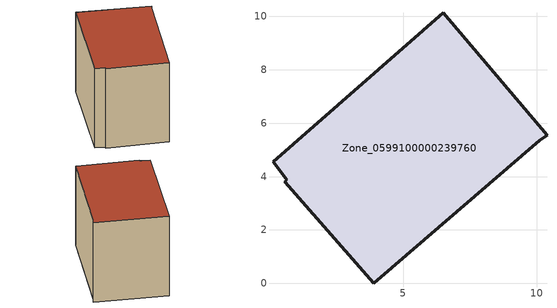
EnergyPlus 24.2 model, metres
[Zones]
Zone_0599100000239760
 floor ground (C_G): 0.56,3.81 0.64,3.88 0.12,4.55 6.51,10.14 10.39,5.55 10.11,5.36 3.9,0 z0
 wall outside (C_F): 10.39,5.55 6.51,10.14 0.12,4.55 0.64,3.88 0.56,3.81 3.9,0 10.11,5.36 10.39,5.55 z0:7.27
 roof outside (C_R): 0.64,3.88 0.56,3.81 3.9,0 10.11,5.36 10.39,5.55 6.51,10.14 0.12,4.55 z7.27
[BUILDING]
Pand.0599100000239760: North Axis=0; Terrain=City; Loads Convergence Tolerance Value=0.04; Temperature Convergence Tolerance Value=0.4; Solar Distribution=FullExterior; Maximum Number of Warmup Days=25; Minimum Number of Warmup Days=1
[Site:Location]
Rotterdam.The.Hague.AP_ZH_NLD Design_Conditions: Latitude=51.96; Longitude=4.45; Time Zone=1; Elevation=-4.5
[SITE:GROUNDTEMPERATURE:BUILDINGSURFACE]
18, 18, 18, 18, 18, 18, 18, 18, 18, 18, 18, 18
[MATERIAL] Thermal Absorptance=0.9; Solar Absorptance=0.7; Visible Absorptance=0.7
Name | Roughness | Thickness | Conductivity | Density | Specific Heat
G.TC.1946 | MediumSmooth | 0.15 | 1 | 540 | 1210
F.TC.1946 | Rough | 0.3 | 0.857143 | 1920 | 840
R.TC.1946 | MediumRough | 0.2 | 0.909091 | 1500 | 1000
[CONSTRUCTION]
C_G: G.TC.1946
C_F: F.TC.1946
C_R: R.TC.1946
[ZONE]
Zone_0599100000239760: Type=1; Multiplier=1; Ceiling Height=Autocalculate; Volume=Autocalculate; Floor Area=autocalculate; Part of Total Floor Area=Yes
[ZONEINFILTRATION:DESIGNFLOWRATE]
Infil_Zone_0599100000239760: Zone or ZoneList or Space or SpaceList=Zone_0599100000239760; Schedule=AlwaysOn; Design Flow Rate Calculation Method=Flow/Area; Flow Rate per Floor Area=0.003; Constant Term Coefficient=1; Temperature Term Coefficient=0; Velocity Term Coefficient=0; Velocity Squared Term Coefficient=0
[HVACTEMPLATE:ZONE:IDEALLOADSAIRSYSTEM]
Zone_0599100000239760: Maximum Heating Supply Air Temperature=50; Minimum Cooling Supply Air Temperature=13; Maximum Heating Supply Air Humidity Ratio=0.0156; Minimum Cooling Supply Air Humidity Ratio=0.0077; Heating Limit=NoLimit; Cooling Limit=NoLimit; Dehumidification Control Type=ConstantSensibleHeatRatio; Cooling Sensible Heat Ratio=0.7; Dehumidification Setpoint=60; Humidification Control Type=None; Humidification Setpoint=30; Outdoor Air Method=None; Outdoor Air Flow Rate per Person=0.00944; Outdoor Air Flow Rate per Zone Floor Area=0; Outdoor Air Flow Rate per Zone=0; Demand Controlled Ventilation Type=None; Outdoor Air Economizer Type=NoEconomizer; Heat Recovery Type=None; Sensible Heat Recovery Effectiveness=0.7; Latent Heat Recovery Effectiveness=0.65
[ZONECONTROL:THERMOSTAT]
ThermostatControl_Zone_0599100000239760: Zone or ZoneList=Zone_0599100000239760; Control Type Schedule=DualSetpointControlType; Control 1=Thermostat_Zone_0599100000239760; Temperature Difference Between Cutout And Setpoint=0
[THERMOSTATSETPOINT:DUALSETPOINT]
Thermostat_Zone_0599100000239760: Heating Setpoint Temperature Schedule=HeatingSetpoint_Zone_0599100000239760; Cooling Setpoint Temperature Schedule=CoolingSetpoint_Zone_0599100000239760
[SCHEDULE:COMPACT]
HeatingSetpoint_Zone_0599100000239760: Through: 12/31, For: AllDays, Until: 24:00, 21
CoolingSetpoint_Zone_0599100000239760: Through: 12/31, For: AllDays, Until: 24:00, 24
DualSetpointControlType: Through: 12/31, For: AllDays, Until: 24:00, 4
AlwaysOn: Through: 12/31, For: AllDays, Until: 24:00, 1
